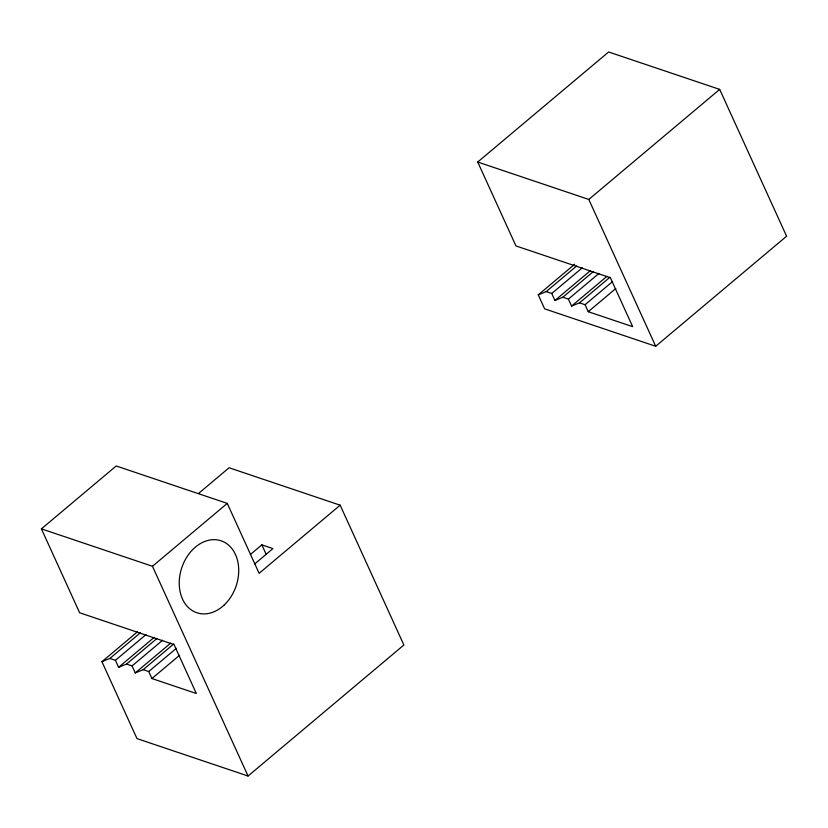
<?xml version="1.0" encoding="UTF-8"?>
<svg xmlns="http://www.w3.org/2000/svg" width="828" height="828" viewBox="0 0 828 828"><rect width="100%" height="100%" fill="white"/><g stroke="black" fill="none" stroke-linecap="round" stroke-linejoin="round"><path stroke-width="1.24" d="M101.937 661.696L109.855 658.446L115.413 660.32L118.601 667.316L126.518 664.066L132.066 665.929L135.254 672.926L143.182 669.676L148.729 671.549L151.917 678.536L196.339 693.502L174.035 644.567L79.633 612.761L41.4 528.864L116.199 465.978L227.265 503.393L259.123 573.307L340.153 505.183L403.878 645.012L248.048 776.022L136.982 738.607L101.937 661.696L137.448 631.847M538.262 294.861L546.19 291.611L551.738 293.485L554.926 300.481L562.843 297.231L568.401 299.094L571.589 306.091L579.507 302.841L585.054 304.714L588.242 311.701L632.675 326.667L610.371 277.732L515.958 245.926L477.725 162.029L608.621 51.978L719.687 89.393L786.6 236.218L655.704 346.27L544.638 308.844L538.262 294.861L574.684 264.246M198.461 493.519L229.097 467.768L340.153 505.183M41.4 528.864L152.466 566.28L227.265 503.393M477.725 162.029L588.791 199.444L719.687 89.393M109.855 658.446L140.429 632.747M546.19 291.611L576.692 265.964M115.413 660.32L145.987 634.621M551.738 293.485L582.25 267.837M250.335 554.543L261.845 544.865L272.95 548.602L254.734 563.92M118.601 667.316L154.101 637.456M554.926 300.481L590.354 270.694M126.518 664.066L157.092 638.357M562.843 297.231L593.355 271.574M132.066 665.929L162.64 640.23M568.401 299.094L598.913 273.447M135.254 672.926L170.765 643.077M571.589 306.091L607.017 276.304M143.182 669.676L173.756 643.967M579.507 302.841L610.019 277.194M148.729 671.549L176.343 648.324M585.054 304.714L612.616 281.541M151.917 678.536L179.531 655.321M588.242 311.701L615.804 288.537M588.791 199.444L655.704 346.27M261.845 544.865L266.099 554.18M152.466 566.28L248.048 776.022M223.964 605.216A37.974 28.669 -71.4 0 0 223.746 541.885A37.974 28.669 -71.4 0 0 179.231 583.254A37.974 28.669 -71.4 0 0 223.964 605.216"/></g></svg>
